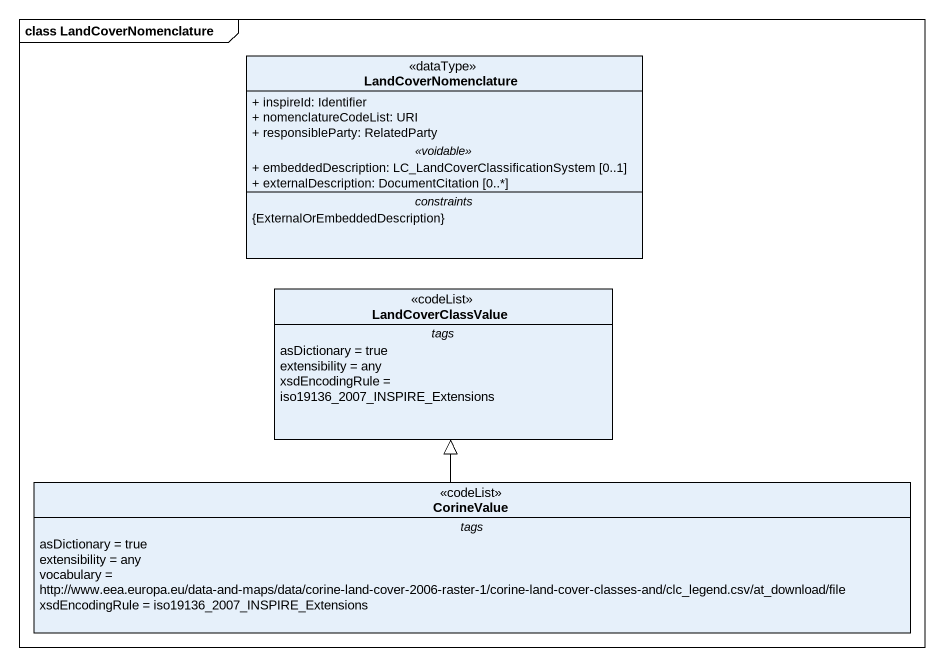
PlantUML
@startuml
mainframe class LandCoverNomenclature
hide circle
hide empty members
skinparam classAttributeIconSize 0
class LandCoverNomenclature <<dataType>> {
  + inspireId: Identifier
  + nomenclatureCodeList: URI
  + responsibleParty: RelatedParty
  .. <<voidable>> ..
  + embeddedDescription: LC_LandCoverClassificationSystem [0..1]
  + externalDescription: DocumentCitation [0..*]
  -- constraints --
  {ExternalOrEmbeddedDescription}
}
class LandCoverClassValue <<codeList>> {
  -- tags --
  asDictionary = true
  extensibility = any
  xsdEncodingRule = iso19136_2007_INSPIRE_Extensions
}
class CorineValue <<codeList>> {
  -- tags --
  asDictionary = true
  extensibility = any
  vocabulary = http://www.eea.europa.eu/data-and-maps/data/corine-land-cover-2006-raster-1/corine-land-cover-classes-and/clc_legend.csv/at_download/file
  xsdEncodingRule = iso19136_2007_INSPIRE_Extensions
}
CorineValue -up-|> LandCoverClassValue
@enduml
